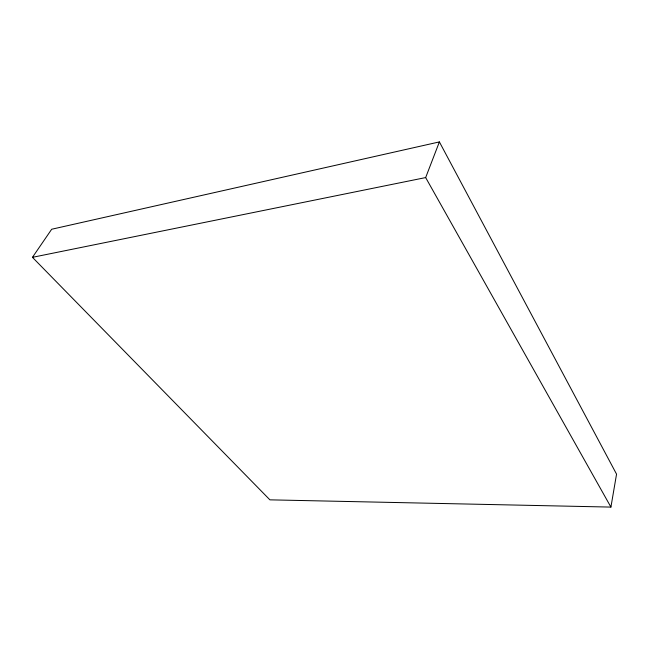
<?xml version="1.0" encoding="UTF-8"?>
<svg xmlns="http://www.w3.org/2000/svg" width="649" height="649" viewBox="0 0 649 649"><rect width="100%" height="100%" fill="white"/><g stroke="black" fill="none" stroke-linecap="round" stroke-linejoin="round"><path stroke-width="0.97" d="M610.92 507.088L616.55 474.143L439.389 141.912L51.685 229.243L32.45 257.329L269.903 499.844L610.92 507.088L425.663 177.575L439.389 141.912M32.45 257.329L425.663 177.575"/></g></svg>
